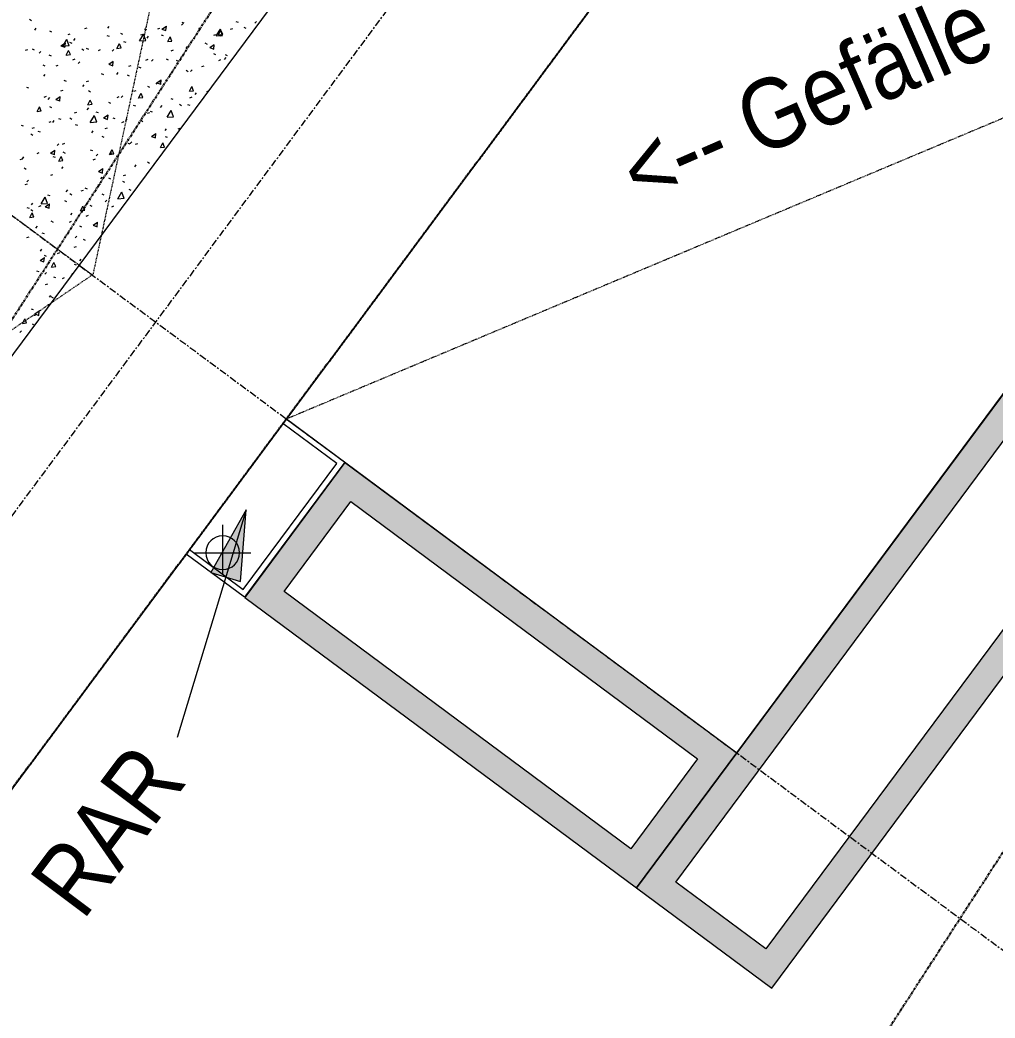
# Model space of a CAD drawing. Header units: centimetres. Extents: x -4512 to 25286, y -2765 to 13485.
# Drawn here: x 21347.6 to 21521.5, y 10603.5 to 10781.6 of the extents above; entities that cross this region are included whole.
import ezdxf

# ---------------------------------------------------------------- set-up
doc = ezdxf.new("R2010")
doc.units = ezdxf.units.CM
for name, pattern in [('_Referenzebene_', [0.6, 0.4, -0.1, 0, -0.1]), ('Grundgrenze', [0.9, 0.4, -0.1, 0.1, -0.1, 0.1, -0.1]), ('Rasterlinie', [2.2225, 1.27, -0.3175, 0.3175, -0.3175]), ('Verdeckt 0_5', [0.10584, 0.05292, -0.05292])]:
    doc.linetypes.add(name, pattern=pattern)
for name, color, linetype, lineweight in [('A-ANNO-DIMS', 7, 'Continuous', 5), ('A-ANNO-DIMS-50', 7, 'Continuous', 5), ('A-FLOR', 7, 'Continuous', 9), ('A-FLOR-PATT', 7, 'Continuous', 9), ('A-GENM', 7, 'Continuous', 9), ('A-GLAZ-CWMG', 7, 'Continuous', 9), ('A-WALL', 7, 'Continuous', 9), ('P-PIPE', 7, 'Continuous', 5), ('P-PIPE-CNTR', 7, 'Continuous', 5), ('Q-SPCQ', 7, 'Continuous', 9), ('S-GRID', 7, 'Continuous', 5), ('Text', 7, 'Continuous', 5)]:
    doc.layers.add(name, color=color, linetype=linetype, lineweight=lineweight)
doc.layers.add('A-DETL', color=251, linetype='Continuous', lineweight=9, true_color=0x4f4f4f)
doc.layers.add('C-PROP-LINE', color=96, linetype='Grundgrenze', lineweight=25, true_color=0x008000)
doc.styles.add('Arial Unicode MS_3', font='ARIALUNI.ttf', dxfattribs={"width": 0.8, "height": 9})
doc.styles.add('Arial Unicode MS_4', font='ARIALUNI.ttf', dxfattribs={"width": 0.85, "height": 12.5})
doc.dimstyles.new('M_1_100', dxfattribs={"dimscale": 30.48, "dimtxt": 9.052604, "dimasz": 0.098425, "dimexe": 0.246063, "dimexo": 0.0625, "dimgap": 0.032808, "dimtad": 1, "dimdec": 1, "dimrnd": 0.5, "dimdsep": 46, "dimtxsty": 'Arial Unicode MS_3', "dimblk1": 'OBLIQUE', "dimblk2": 'OBLIQUE', "dimsah": 1, "dimcen": 0.09, "dimazin": 0, "dimtfac": 1, "dimtdec": 4, "dimtix": 1, "dimtmove": 0, "dimatfit": 3, "dimfxl": 0.246063, "dimfxlon": 1, "dimtvp": 1, "dimtolj": 1, "dimtzin": 0, "dimlwd": 13, "dimlwe": 13, "dimarcsym": 2})

# ---------------------------------------------------------------- blocks, each defined once
blk = doc.blocks.new('Rechteckiger Pfosten - 100x120-9620033-DD - FOK AF 300')
at = {"layer": 'A-GLAZ-CWMG'}
blk.add_line((34465.49, 10201.43), (34396.68, 10108.67), dxfattribs=at)
blk = doc.blocks.new('HNP_Pflanztog - Planztrog mit Boden-V18-DD - FOK AF 300')
at = {"layer": 'Q-SPCQ', "true_color": 0xcbcbcb}
h = blk.add_hatch(color=9, dxfattribs=at)
h.paths.add_polyline_path([(30, 0), (30, 145), (0, 145), (0, 0), (28.71, 0)])
h.paths.add_polyline_path([(25, 5), (5, 5), (5, 140), (25, 140), (25, 5.02)])
at = {"layer": 'Q-SPCQ', "lineweight": 5}
for p, q in [((30, 145), (0, 145)), ((30, 0), (30, 145)), ((5, 5), (5, 140)), ((5, 140), (25, 140)), ((25, 140), (25, 5)), ((0, 30), (0, 0)), ((25, 5), (5, 5)), ((0, 0), (30, 0))]:
    blk.add_line(p, q, dxfattribs=at)
blk = doc.blocks.new('HNP_Pflanztog - Planztrog mit Boden-19684079-DD - FOK AF 300')
at = {"layer": 'Q-SPCQ', "true_color": 0xcbcbcb}
h = blk.add_hatch(color=9, dxfattribs=at)
h.paths.add_polyline_path([(0, 0), (30, 0.03), (29.98, 87), (0, 87), (0, 11.74)])
h.paths.add_polyline_path([(5, 5), (5, 82), (25, 82), (25, 5), (6.74, 5)])
at = {"layer": 'Q-SPCQ', "lineweight": 5}
for p, q in [((0, 87), (0, 0)), ((29.98, 87), (0, 87)), ((5, 5), (5, 82)), ((5, 82), (25, 82)), ((25, 82), (25, 5)), ((25, 5), (5, 5)), ((0, 0), (30, 0))]:
    blk.add_line(p, q, dxfattribs=at)
blk = doc.blocks.new('FP_53-DD - FOK AF 300')
at = {"layer": 'A-FLOR-PATT', "color": 8, "lineweight": 5, "true_color": 0x787878}
for p, q in [((34672.69, 10781.67), (34673.05, 10781.47)), ((34686.66, 10780.09), (34686.93, 10780.41)), ((34696.32, 10779.93), (34697.11, 10780.45)), ((34697.03, 10779.65), (34697.11, 10780.44)), ((34699.82, 10780.6), (34700.09, 10780.92)), ((34699.84, 10781.16), (34700.23, 10781.02)), ((34709.5, 10781.28), (34709.89, 10781.14)), ((34710.92, 10780.29), (34711.28, 10780.08)), ((34712.9, 10781), (34713.16, 10781.31)), ((34673.63, 10779.75), (34673.9, 10780.07)), ((34676.28, 10779.64), (34676.64, 10779.43)), ((34679.57, 10778.94), (34679.96, 10779.08)), ((34682.57, 10780.03), (34682.97, 10780.18)), ((34686.5, 10778.78), (34686.89, 10778.64)), ((34688.94, 10779.23), (34689.3, 10779.03)), ((34692.33, 10777.82), (34693.06, 10779.03)), ((34692.57, 10778.88), (34692.96, 10779.03)), ((34693.46, 10777.88), (34693.05, 10779.01)), ((34693.17, 10779.97), (34693.56, 10779.83)), ((34693.67, 10778.32), (34693.94, 10778.64)), ((34695.57, 10779.98), (34695.96, 10780.12)), ((34696.16, 10778.9), (34696.56, 10778.76)), ((34696.32, 10779.93), (34697.03, 10779.66)), ((34697.35, 10777.69), (34697.78, 10778.53)), ((34698.1, 10777.78), (34697.78, 10778.52)), ((34702.83, 10780.09), (34703.22, 10779.95)), ((34705.56, 10778.82), (34705.95, 10778.96)), ((34706, 10778.72), (34706.73, 10779.93)), ((34706, 10778.72), (34707.14, 10778.79)), ((34706.4, 10778.89), (34706.83, 10779.73)), ((34706.4, 10778.89), (34707.16, 10778.99)), ((34706.69, 10778.65), (34706.96, 10778.97)), ((34707.14, 10778.78), (34706.73, 10779.91)), ((34707.15, 10778.98), (34706.83, 10779.72)), ((34708.56, 10779.91), (34708.96, 10780.05)), ((34678.31, 10776.95), (34679.1, 10777.48)), ((34678.31, 10776.95), (34679.02, 10776.68)), ((34678.64, 10776.9), (34679.38, 10778.12)), ((34678.64, 10776.91), (34679.78, 10776.98)), ((34679.02, 10776.67), (34679.1, 10777.47)), ((34679.78, 10776.97), (34679.37, 10778.1)), ((34679.83, 10777.58), (34680.22, 10777.44)), ((34680.59, 10777.91), (34680.86, 10778.23)), ((34688.3, 10776.49), (34688.73, 10777.33)), ((34689.05, 10776.58), (34688.73, 10777.32)), ((34689.49, 10777.71), (34689.89, 10777.57)), ((34692.33, 10777.82), (34693.46, 10777.89)), ((34697.35, 10777.69), (34698.1, 10777.79)), ((34700.62, 10776.48), (34700.89, 10776.8)), ((34703.99, 10777.46), (34704.36, 10777.25)), ((34704.86, 10776.63), (34705.65, 10777.15)), ((34705.57, 10776.34), (34705.65, 10777.14)), ((34671.99, 10776.17), (34672.38, 10776.31)), ((34673.15, 10776.38), (34673.55, 10776.24)), ((34674.43, 10775.63), (34674.7, 10775.95)), ((34676.15, 10775.32), (34676.54, 10775.18)), ((34679.24, 10775.28), (34679.67, 10776.12)), ((34679.24, 10775.28), (34679.99, 10775.38)), ((34679.99, 10775.37), (34679.67, 10776.11)), ((34682.01, 10776.39), (34682.37, 10776.19)), ((34682.82, 10776.51), (34683.22, 10776.37)), ((34684.99, 10776.12), (34685.38, 10776.26)), ((34687.46, 10775.97), (34687.73, 10776.29)), ((34688.29, 10776.49), (34689.05, 10776.59)), ((34697.99, 10776.06), (34698.38, 10776.21)), ((34704.86, 10776.63), (34705.57, 10776.35)), ((34705.5, 10775.56), (34705.89, 10775.42)), ((34707.58, 10775.42), (34707.95, 10775.21)), ((34675.07, 10773.55), (34675.44, 10773.35)), ((34677.44, 10773.37), (34677.83, 10773.51)), ((34680.44, 10774.46), (34680.84, 10774.61)), ((34681.39, 10773.79), (34681.66, 10774.11)), ((34686.85, 10773.66), (34687.64, 10774.18)), ((34686.85, 10773.66), (34687.56, 10773.38)), ((34687.56, 10773.37), (34687.64, 10774.17)), ((34690.44, 10773.31), (34690.83, 10773.46)), ((34692.16, 10773.18), (34692.55, 10773.04)), ((34693.44, 10774.41), (34693.84, 10774.55)), ((34694.47, 10774.2), (34694.74, 10774.52)), ((34697.06, 10774.63), (34697.43, 10774.42)), ((34698.83, 10774.37), (34699.22, 10774.23)), ((34703.43, 10773.25), (34703.83, 10773.4)), ((34706.44, 10774.35), (34706.83, 10774.49)), ((34707.49, 10774.53), (34707.76, 10774.85)), ((34675.23, 10771.51), (34675.5, 10771.83)), ((34685.49, 10771.99), (34685.88, 10771.84)), ((34688.26, 10771.85), (34688.53, 10772.17)), ((34690.13, 10771.79), (34690.5, 10771.58)), ((34700.66, 10772.59), (34701.02, 10772.38)), ((34701.43, 10772.36), (34701.69, 10772.67)), ((34672.14, 10769.59), (34672.54, 10769.45)), ((34678.82, 10770.79), (34679.21, 10770.65)), ((34682.19, 10769.67), (34682.46, 10769.99)), ((34682.86, 10770.55), (34683.25, 10770.69)), ((34693.73, 10769.76), (34694.09, 10769.55)), ((34695.28, 10770.08), (34695.54, 10770.4)), ((34695.38, 10770.36), (34696.17, 10770.88)), ((34695.38, 10770.36), (34696.1, 10770.08)), ((34695.86, 10770.5), (34696.25, 10770.64)), ((34696.1, 10770.07), (34696.17, 10770.87)), ((34701.22, 10768.84), (34701.65, 10769.68)), ((34701.97, 10768.93), (34701.65, 10769.66)), ((34675.31, 10767.8), (34675.7, 10767.94)), ((34677.37, 10767.38), (34678.16, 10767.9)), ((34678.08, 10767.09), (34678.16, 10767.89)), ((34678.31, 10768.89), (34678.71, 10769.04)), ((34683.2, 10768.95), (34683.57, 10768.75)), ((34688.31, 10767.75), (34688.7, 10767.89)), ((34689.06, 10767.73), (34689.33, 10768.05)), ((34691.32, 10768.84), (34691.71, 10768.98)), ((34692.16, 10767.63), (34692.6, 10768.47)), ((34692.92, 10767.72), (34692.59, 10768.46)), ((34701.22, 10768.84), (34701.97, 10768.94)), ((34701.31, 10767.69), (34701.7, 10767.83)), ((34702.23, 10768.24), (34702.49, 10768.55)), ((34704.31, 10768.78), (34704.64, 10768.9)), ((34674.05, 10765.22), (34674.48, 10766.05)), ((34674.8, 10765.31), (34674.48, 10766.04)), ((34676.04, 10767.39), (34676.3, 10767.71)), ((34676.27, 10766.11), (34676.63, 10765.91)), ((34677.37, 10767.38), (34678.08, 10767.1)), ((34683.11, 10766.43), (34683.54, 10767.27)), ((34683.11, 10766.43), (34683.86, 10766.53)), ((34683.86, 10766.52), (34683.54, 10767.26)), ((34686.8, 10766.92), (34687.16, 10766.71)), ((34691.21, 10766.37), (34691.61, 10766.23)), ((34692.16, 10767.64), (34692.92, 10767.74)), ((34696.08, 10765.96), (34696.34, 10766.28)), ((34697.88, 10767.56), (34698.28, 10767.42)), ((34699.45, 10766.51), (34699.82, 10766.3)), ((34700.88, 10766.49), (34701.27, 10766.35)), ((34674.05, 10765.22), (34674.8, 10765.32)), ((34680.73, 10764.98), (34681.13, 10765.13)), ((34682.99, 10765.55), (34683.26, 10765.87)), ((34683.54, 10763.28), (34684.28, 10764.49)), ((34684.68, 10763.34), (34684.27, 10764.48)), ((34684.54, 10765.18), (34684.94, 10765.03)), ((34685.91, 10764.08), (34686.7, 10764.61)), ((34686.62, 10763.8), (34686.7, 10764.59)), ((34693.73, 10764.93), (34694.13, 10765.07)), ((34694.21, 10765.3), (34694.6, 10765.16)), ((34697.23, 10764.19), (34697.96, 10765.4)), ((34697.23, 10764.19), (34698.37, 10764.26)), ((34698.36, 10764.25), (34697.95, 10765.39)), ((34671.19, 10762.78), (34671.59, 10762.64)), ((34676.19, 10763.33), (34676.58, 10763.47)), ((34676.84, 10763.27), (34677.11, 10763.59)), ((34677.87, 10763.98), (34678.26, 10763.84)), ((34679.86, 10764.08), (34680.23, 10763.87)), ((34680.86, 10762.91), (34681.26, 10762.77)), ((34683.54, 10763.28), (34684.68, 10763.36)), ((34685.91, 10764.08), (34686.62, 10763.81)), ((34687.54, 10764.11), (34687.93, 10763.97)), ((34689.19, 10763.27), (34689.58, 10763.42)), ((34689.87, 10763.61), (34690.13, 10763.93)), ((34692.53, 10763.68), (34692.89, 10763.47)), ((34672.93, 10761.24), (34673.29, 10761.03)), ((34673.18, 10762.23), (34673.57, 10762.37)), ((34674.19, 10761.71), (34674.58, 10761.57)), ((34683.8, 10761.43), (34684.06, 10761.75)), ((34685.59, 10760.84), (34685.96, 10760.63)), ((34686.19, 10762.18), (34686.58, 10762.32)), ((34694.45, 10760.79), (34695.24, 10761.31)), ((34694.45, 10760.79), (34695.16, 10760.51)), ((34695.16, 10760.5), (34695.24, 10761.3)), ((34696.88, 10761.84), (34697.15, 10762.16)), ((34696.88, 10760.78), (34697.27, 10760.64)), ((34699.18, 10762.12), (34699.58, 10762.27)), ((34677.64, 10759.15), (34677.91, 10759.47)), ((34678.61, 10759.42), (34679, 10759.56)), ((34690.21, 10759.58), (34690.6, 10759.44)), ((34690.67, 10759.49), (34690.94, 10759.81)), ((34691.61, 10759.37), (34692, 10759.51)), ((34696.04, 10758.78), (34696.47, 10759.62)), ((34696.79, 10758.87), (34696.46, 10759.61)), ((34671.43, 10756.79), (34671.69, 10757.11)), ((34674.06, 10757.76), (34674.45, 10757.9)), ((34676.43, 10757.81), (34677.22, 10758.33)), ((34676.43, 10757.81), (34677.14, 10757.53)), ((34676.86, 10757.19), (34677.26, 10757.05)), ((34677.14, 10757.52), (34677.22, 10758.32)), ((34677.92, 10756.37), (34678.35, 10757.21)), ((34678.67, 10756.46), (34678.35, 10757.2)), ((34678.66, 10758), (34679.03, 10757.8)), ((34683.53, 10758.39), (34683.93, 10758.25)), ((34684.6, 10757.31), (34684.87, 10757.63)), ((34686.98, 10757.58), (34687.41, 10758.42)), ((34686.98, 10757.58), (34687.73, 10757.68)), ((34687.06, 10757.71), (34687.46, 10757.85)), ((34687.73, 10757.67), (34687.41, 10758.41)), ((34696.03, 10758.79), (34696.79, 10758.89)), ((34671.05, 10756.66), (34671.45, 10756.8)), ((34677.92, 10756.37), (34678.67, 10756.47)), ((34678.45, 10755.03), (34678.71, 10755.35)), ((34684.06, 10756.61), (34684.45, 10756.76)), ((34691.47, 10755.37), (34691.74, 10755.69)), ((34693.72, 10756.24), (34694.09, 10756.03)), ((34671.73, 10755.16), (34672.09, 10754.95)), ((34676.48, 10753.85), (34676.87, 10753.99)), ((34684.98, 10754.51), (34685.77, 10755.04)), ((34684.98, 10754.51), (34685.69, 10754.24)), ((34685.69, 10754.23), (34685.77, 10755.03)), ((34689.48, 10753.8), (34689.88, 10753.94)), ((34671.93, 10752.19), (34672.32, 10752.33)), ((34672.23, 10752.67), (34672.5, 10752.99)), ((34684.94, 10752.14), (34685.33, 10752.29)), ((34685.4, 10753.19), (34685.67, 10753.51)), ((34686.79, 10753.41), (34687.16, 10753.2)), ((34689.26, 10752.78), (34689.66, 10752.64)), ((34675.91, 10750.38), (34676.31, 10750.24)), ((34679.25, 10750.91), (34679.52, 10751.23)), ((34679.86, 10750.57), (34680.23, 10750.36)), ((34681.93, 10751.05), (34682.33, 10751.19)), ((34682.59, 10751.58), (34682.98, 10751.44)), ((34685.58, 10750.52), (34685.98, 10750.37)), ((34688.45, 10749.66), (34689.18, 10750.87)), ((34689.59, 10749.73), (34689.18, 10750.86)), ((34690.39, 10751.37), (34690.75, 10751.17)), ((34673.03, 10748.56), (34673.3, 10748.88)), ((34674.35, 10748.28), (34674.75, 10748.43)), ((34674.76, 10748.75), (34675.91, 10748.82)), ((34674.77, 10748.74), (34675.5, 10749.96)), ((34675.9, 10748.81), (34675.49, 10749.94)), ((34675.5, 10748.24), (34676.29, 10748.76)), ((34675.5, 10748.24), (34676.21, 10747.96)), ((34676.21, 10747.95), (34676.29, 10748.75)), ((34678.91, 10749.32), (34679.31, 10749.18)), ((34681.8, 10747.52), (34682.23, 10748.36)), ((34682.55, 10747.62), (34682.23, 10748.35)), ((34683.46, 10748.54), (34683.82, 10748.33)), ((34686.21, 10749.08), (34686.48, 10749.4)), ((34687.36, 10748.24), (34687.75, 10748.38)), ((34688.45, 10749.66), (34689.59, 10749.74)), ((34672.24, 10748.12), (34672.63, 10747.98)), ((34672.73, 10746.31), (34673.17, 10747.15)), ((34672.93, 10747.73), (34673.29, 10747.52)), ((34673.49, 10746.4), (34673.16, 10747.14)), ((34680.06, 10746.8), (34680.32, 10747.11)), ((34681.8, 10747.53), (34682.55, 10747.63)), ((34682.81, 10746.58), (34683.21, 10746.72)), ((34672.73, 10746.31), (34673.49, 10746.41)), ((34673.84, 10744.44), (34674.11, 10744.76)), ((34676.53, 10745.7), (34676.89, 10745.49)), ((34679.81, 10745.49), (34680.2, 10745.63)), ((34681.59, 10744.8), (34681.98, 10744.66)), ((34684.05, 10744.95), (34684.84, 10745.47)), ((34684.05, 10744.95), (34684.76, 10744.67)), ((34684.76, 10744.66), (34684.84, 10745.46)), ((34674.91, 10743.6), (34675.31, 10743.46)), ((34680.86, 10742.68), (34681.13, 10743)), ((34672.23, 10742.72), (34672.62, 10742.86)), ((34680.69, 10741.02), (34681.08, 10741.16)), ((34682.26, 10742.46), (34682.62, 10742.26)), ((34674.65, 10740.33), (34674.91, 10740.64)), ((34675.33, 10739.62), (34675.69, 10739.42)), ((34677.69, 10739.92), (34678.08, 10740.07)), ((34674.57, 10738.67), (34675.36, 10739.2)), ((34674.57, 10738.67), (34675.28, 10738.4)), ((34675.28, 10738.39), (34675.36, 10739.18)), ((34676.61, 10737.47), (34677.05, 10738.31)), ((34676.61, 10737.47), (34677.37, 10737.58)), ((34677.37, 10737.56), (34677.04, 10738.3)), ((34680.64, 10738), (34681.04, 10737.85)), ((34681.67, 10738.57), (34681.93, 10738.88)), ((34673.97, 10736.8), (34674.36, 10736.66)), ((34675.45, 10736.21), (34675.72, 10736.53)), ((34680.05, 10735.75), (34680.41, 10736.35)), ((34680.43, 10736.27), (34680.41, 10736.34)), ((34675.56, 10734.36), (34675.96, 10734.5)), ((34676.97, 10735.73), (34677.36, 10735.59)), ((34678.57, 10735.46), (34678.96, 10735.6)), ((34676.26, 10732.1), (34676.53, 10732.42)), ((34676.53, 10732.2), (34676.9, 10731.99)), ((34672.97, 10730.02), (34673.36, 10729.88)), ((34673.44, 10728.8), (34673.83, 10728.94)), ((34673.64, 10729.11), (34674.43, 10729.64)), ((34673.64, 10729.11), (34674.36, 10728.84)), ((34674.36, 10728.83), (34674.43, 10729.62)), ((34671.43, 10727.42), (34671.87, 10728.26)), ((34671.43, 10727.43), (34672.19, 10727.53)), ((34672.19, 10727.51), (34671.86, 10728.25)), ((34673.2, 10727.33), (34673.56, 10727.12)), ((34671, 10725.8), (34671.26, 10726.12))]:
    blk.add_line(p, q, dxfattribs=at)
blk = doc.blocks.new('Family - ___-3356438-DD - FOK AF 300')
at = {"layer": 'C-PROP-LINE', "color": 1, "true_color": 0xff0000}
blk.add_arc((31751.09, 12946.58), 4399.16, 307.0818, 334.045, dxfattribs=at)
blk = doc.blocks.new('Family - ___-3356490-DD - FOK AF 300')
at = {"layer": 'C-PROP-LINE', "color": 1, "true_color": 0xff0000}
for p, q in [((33969.01, 9644.46), (36027.41, 12828.44)), ((36251.54, 12806.74), (34090.04, 9463.29))]:
    blk.add_line(p, q, dxfattribs=at)
blk = doc.blocks.new('Family - ___-4252337-DD - FOK AF 300')
at = {"layer": 'C-PROP-LINE', "color": 5, "lineweight": 35, "true_color": 0x0000ff}
blk.add_arc((31751.09, 12946.58), 4399.16, 307.0818, 334.045, dxfattribs=at)
blk = doc.blocks.new('Family - ___-5162724-DD - FOK AF 300')
at = {"layer": 'C-PROP-LINE', "linetype": '_Referenzebene_'}
blk.add_line((34221.11, 10039.89), (36030.23, 12478.57), dxfattribs=at)
blk = doc.blocks.new('DIMBLOCK27-DD - FOK AF 300')
at = {"layer": 'A-ANNO-DIMS-50', "lineweight": 13}
for p, q in [((23387.22, 12863.39), (23381.2, 12867.85)), ((23387.22, 12863.39), (23386.91, 12865.48)), ((21152.44, 9850.93), (23387.22, 12863.39)), ((23387.22, 12863.39), (23387.53, 12861.29)), ((23387.22, 12863.39), (23393.24, 12858.92)), ((21152.44, 9850.93), (21146.42, 9855.4)), ((21152.44, 9850.93), (21152.13, 9853.03)), ((21152.44, 9850.93), (21152.75, 9848.84)), ((21152.44, 9850.93), (21158.47, 9846.47))]:
    blk.add_line(p, q, dxfattribs=at)
at = {"layer": 'A-ANNO-DIMS-50', "color": 0, "lineweight": 13, "insert": (22252.25, 11354.75), "char_height": 9, "width": 29.773, "attachment_point": 1, "rotation": 53.4303, "line_spacing_factor": 1.117605, "style": 'Arial Unicode MS_3'}
blk.add_mtext('3.751', dxfattribs=at)
blk = doc.blocks.new('_Oblique')
at = {"color": 0, "linetype": 'ByBlock', "lineweight": -2}
blk.add_line((-0.5, -0.5), (0.5, 0.5), dxfattribs=at)

msp = doc.modelspace()

# ---------------------------------------------------------------- hatches: boundary and pattern name
at = {"layer": 'Text'}
msp.add_hatch(color=256, dxfattribs=at).paths.add_polyline_path([(21387.935, 10694.141), (21381.661, 10682.98), (21386.966, 10681.374)])

# ---------------------------------------------------------------- linework, layer by layer
at = {"layer": 'A-DETL', "color": 7, "linetype": 'Verdeckt 0_5', "lineweight": 5}
for p, q in [((21516.394, 11462.125), (21360.595, 10735.999)), ((20779.043, 11167.422), (21360.51, 10736.062)), ((21576.009, 10786.31), (21395.12, 10710.354)), ((21360.51, 10736.062), (20767.126, 10330.824))]:
    msp.add_line(p, q, dxfattribs=at)
at = {"layer": 'A-FLOR'}
for p, q in [((21475.445, 10650.8), (21676.527, 10921.857)), ((21395.131, 10710.38), (21475.445, 10650.8)), ((21405.516, 10702.65), (21438.261, 10678.384))]:
    msp.add_line(p, q, dxfattribs=at)
at = {"layer": 'A-GENM', "lineweight": 5}
for p, q in [((20950.658, 10188.446), (22669.46, 12505.367)), ((22706.882, 12478.605), (20897.729, 10039.892))]:
    msp.add_line(p, q, dxfattribs=at)
at = {"layer": 'A-WALL'}
for p, q in [((21404.128, 10702.445), (21394.528, 10709.567)), ((21395.123, 10710.37), (21405.527, 10702.652)), ((21387.446, 10679.957), (21404.128, 10702.445)), ((21405.527, 10702.652), (21387.653, 10678.558)), ((21387.653, 10678.558), (21377.249, 10686.276)), ((21377.845, 10687.079), (21387.446, 10679.957))]:
    msp.add_line(p, q, dxfattribs=at)
at = {"layer": 'P-PIPE', "color": 96, "true_color": 0x007f00}
for start, end in [(0, 180), (180, 0)]:
    msp.add_arc((21383.77, 10686.506), 3.016, start, end, dxfattribs=at)
at = {"layer": 'P-PIPE-CNTR'}
for p, q in [((21383.77, 10682.684), (21383.77, 10691.506)), ((21378.77, 10686.506), (21388.77, 10686.506))]:
    msp.add_line(p, q, dxfattribs=at)
at = {"layer": 'S-GRID', "linetype": 'Rasterlinie'}
for p, q in [((20425.871, 9452.486), (23103.129, 13061.419)), ((20076.702, 11688.451), (21669.8, 10506.618))]:
    msp.add_line(p, q, dxfattribs=at)
at = {"layer": 'Text'}
for p, q in [((21387.935, 10694.141), (21375.641, 10653.526)), ((21387.935, 10694.141), (21381.661, 10682.98)), ((21386.966, 10681.374), (21387.935, 10694.141)), ((21381.661, 10682.98), (21386.966, 10681.374))]:
    msp.add_line(p, q, dxfattribs=at)

# ---------------------------------------------------------------- block references
at = {"layer": 'A-FLOR', "color": 254, "lineweight": 5, "true_color": 0xcfcfcf}
msp.add_blockref('FP_53-DD - FOK AF 300', (-13323.377, 0), dxfattribs=at)
at = {"layer": 'A-GLAZ-CWMG'}
msp.add_blockref('Rechteckiger Pfosten - 100x120-9620033-DD - FOK AF 300', (-12921.211, 542.114), dxfattribs=at)
at = {"layer": 'C-PROP-LINE', "linetype": '_Referenzebene_'}
msp.add_blockref('Family - ___-5162724-DD - FOK AF 300', (-13323.377, 0), dxfattribs=at)
at = {"layer": 'C-PROP-LINE', "color": 5, "lineweight": 35, "true_color": 0x0000ff}
msp.add_blockref('Family - ___-4252337-DD - FOK AF 300', (-13323.377, 0), dxfattribs=at)
at = {"layer": 'C-PROP-LINE', "color": 1, "true_color": 0xff0000}
for name in ['Family - ___-3356438-DD - FOK AF 300', 'Family - ___-3356490-DD - FOK AF 300']:
    msp.add_blockref(name, (-13323.377, 0), dxfattribs=at)
at = {"layer": 'Q-SPCQ'}
for name, rotation in [('HNP_Pflanztog - Planztrog mit Boden-V18-DD - FOK AF 300', 323.4302660667984), ('HNP_Pflanztog - Planztrog mit Boden-19684079-DD - FOK AF 300', 53.43026606679645)]:
    msp.add_blockref(name, (21457.594, 10626.689), dxfattribs=dict(at, rotation=rotation))

# ---------------------------------------------------------------- texts
at = {"layer": 'Text', "char_height": 12.5, "attachment_point": 1, "style": 'Arial Unicode MS_4'}
for s, insert, width, rotation in [('<-- Gefälle ', (21453.313, 10759.356), 84.83858, 23.57641), ('RAR ', (21348.846, 10628.205), 37.81961, 53.14049)]:
    msp.add_mtext(s, dxfattribs=dict(at, insert=insert, width=width, rotation=rotation))

# ---------------------------------------------------------------- dimensions: what is measured, and where the dimension line sits
at = {"layer": 'A-ANNO-DIMS', "lineweight": 13}
dim = msp.add_linear_dim(base=(23387.219, 12863.386), p1=(21146.419, 9855.402), p2=(23381.196, 12867.855), angle=53.43027, dimstyle='M_1_100', override={"dimpost": '<>', "dimfxl": 3750.879752}, dxfattribs=at)
dim.commit()
dim.dimension.update_dxf_attribs({"geometry": 'DIMBLOCK27-DD - FOK AF 300', "text_midpoint": (22265.335, 11360.496)})

doc.saveas('drawing.dxf')
